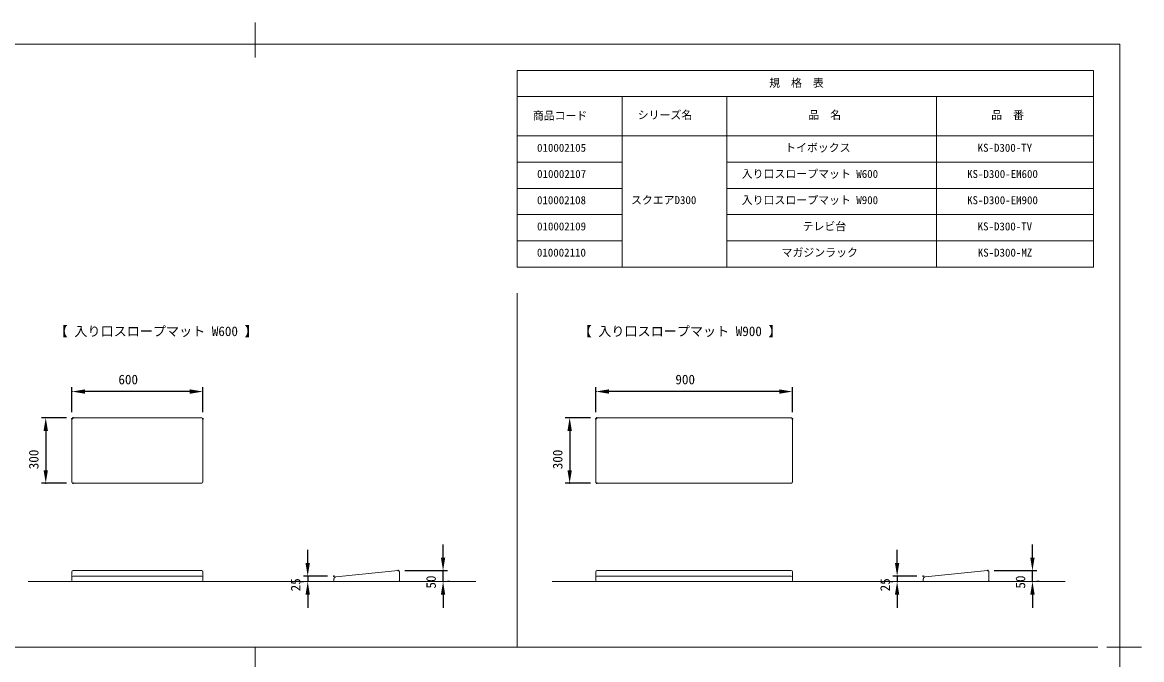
# Model space of a CAD drawing. Units: millimetres, scale not verified. Extents: x -203 to 203, y -143 to 143.
# Drawn here: x -53.4 to 203, y -2.9 to 143 of the extents above; entities that cross this region are included whole.
import ezdxf
from ezdxf.enums import TextEntityAlignment as Align

# ---------------------------------------------------------------- set-up
doc = ezdxf.new("R2010")
doc.units = ezdxf.units.MM
doc.header["$LTSCALE"] = 0.5
doc.header["$PDMODE"] = 32
doc.header["$PDSIZE"] = 0.1
for name, color, linetype, lineweight in [('0-1_DIMENSION_LINES$02_DIMENSI', 7, 'Continuous', 25), ('0-4_DIMENSION_LINES$03_LINES', 7, 'Continuous', 18), ('0-5_図面_FORMAT$03_TEXT', 7, 'Continuous', 18), ('0-8_図面_FORMAT$01_WAKU$OUT_LINE', 6, 'Continuous', 18), ('0-9_図面_FORMAT$01_WAKU$SUB_LINE', 7, 'Continuous', 18)]:
    doc.layers.add(name, color=color, linetype=linetype, lineweight=lineweight)
doc.layers.add('0-2_DEFPOINTS', color=7, linetype='Continuous')
doc.styles.add('ＭＳ ゴシック', font='')
doc.styles.get('ＭＳ ゴシック').set_extended_font_data('MS Gothic')

# ---------------------------------------------------------------- blocks, each defined once
blk = doc.blocks.new('D19')
at = {"layer": '0-1_DIMENSION_LINES$02_DIMENSI'}
for p, q in [((573.5, 402), (562, 402)), ((564, 396), (564, 378)), ((573.5, 372), (562, 372))]:
    blk.add_line(p, q, dxfattribs=at)
for points in [[(565, 396), (563, 396), (564, 402)], [(563, 378), (565, 378), (564, 372)]]:
    blk.add_solid(points, dxfattribs=at)
at = {"layer": '0-2_DEFPOINTS'}
for p in [(576.5, 402), (564, 372), (576.5, 372)]:
    blk.add_point(p, dxfattribs=at)
at = {"layer": '0-1_DIMENSION_LINES$02_DIMENSI', "style": 'ＭＳ ゴシック'}
blk.add_text('300', height=4.399, rotation=90, dxfattribs=at).set_placement((562, 378.429), align=Align.BOTTOM_LEFT)
blk = doc.blocks.new('D20')
at = {"layer": '0-1_DIMENSION_LINES$02_DIMENSI'}
for p, q in [((776, 338), (776, 343.999)), ((758.5, 332), (778, 332)), ((776, 327), (776, 332)), ((779, 327), (778, 327)), ((776, 321), (776, 315.001))]:
    blk.add_line(p, q, dxfattribs=at)
for points in [[(775, 338), (777, 338), (776, 332)], [(777, 321), (775, 321), (776, 327)]]:
    blk.add_solid(points, dxfattribs=at)
at = {"layer": '0-2_DEFPOINTS'}
for p in [(755.5, 332), (776, 332), (776, 327)]:
    blk.add_point(p, dxfattribs=at)
at = {"layer": '0-1_DIMENSION_LINES$02_DIMENSI', "style": 'ＭＳ ゴシック'}
blk.add_text('50', height=4.399, rotation=90, dxfattribs=at).set_placement((774, 323.786), align=Align.BOTTOM_LEFT)
blk = doc.blocks.new('D21')
at = {"layer": '0-1_DIMENSION_LINES$02_DIMENSI'}
for p, q in [((576, 404.5), (576, 416)), ((666, 404.5), (666, 416)), ((660, 414), (582, 414))]:
    blk.add_line(p, q, dxfattribs=at)
for points in [[(582, 415), (582, 413), (576, 414)], [(660, 413), (660, 415), (666, 414)]]:
    blk.add_solid(points, dxfattribs=at)
at = {"layer": '0-2_DEFPOINTS'}
for p in [(576, 414), (576, 401.5), (666, 401.5)]:
    blk.add_point(p, dxfattribs=at)
at = {"layer": '0-1_DIMENSION_LINES$02_DIMENSI', "style": 'ＭＳ ゴシック'}
blk.add_text('900', height=4.399, dxfattribs=at).set_placement((612.429, 416), align=Align.BOTTOM_LEFT)
blk = doc.blocks.new('D22')
at = {"layer": '0-1_DIMENSION_LINES$02_DIMENSI'}
for p, q in [((336, 404.5), (336, 416)), ((396, 404.5), (396, 416)), ((390, 414), (342, 414))]:
    blk.add_line(p, q, dxfattribs=at)
for points in [[(342, 415), (342, 413), (336, 414)], [(390, 413), (390, 415), (396, 414)]]:
    blk.add_solid(points, dxfattribs=at)
at = {"layer": '0-2_DEFPOINTS'}
for p in [(336, 414), (336, 401.5), (396, 401.5)]:
    blk.add_point(p, dxfattribs=at)
at = {"layer": '0-1_DIMENSION_LINES$02_DIMENSI', "style": 'ＭＳ ゴシック'}
blk.add_text('600', height=4.399, dxfattribs=at).set_placement((357.286, 416), align=Align.BOTTOM_LEFT)
blk = doc.blocks.new('D23')
at = {"layer": '0-1_DIMENSION_LINES$02_DIMENSI'}
for p, q in [((333.5, 402), (322, 402)), ((324, 396), (324, 378)), ((333.5, 372), (322, 372))]:
    blk.add_line(p, q, dxfattribs=at)
for points in [[(325, 396), (323, 396), (324, 402)], [(323, 378), (325, 378), (324, 372)]]:
    blk.add_solid(points, dxfattribs=at)
at = {"layer": '0-2_DEFPOINTS'}
for p in [(336.5, 402), (324, 372), (336.5, 372)]:
    blk.add_point(p, dxfattribs=at)
at = {"layer": '0-1_DIMENSION_LINES$02_DIMENSI', "style": 'ＭＳ ゴシック'}
blk.add_text('300', height=4.399, rotation=90, dxfattribs=at).set_placement((322, 378.429), align=Align.BOTTOM_LEFT)
blk = doc.blocks.new('D24')
at = {"layer": '0-1_DIMENSION_LINES$02_DIMENSI'}
for p, q in [((506, 338), (506, 343.999)), ((488.5, 332), (508, 332)), ((506, 327), (506, 332)), ((509, 327), (508, 327)), ((506, 321), (506, 315.001))]:
    blk.add_line(p, q, dxfattribs=at)
for points in [[(505, 338), (507, 338), (506, 332)], [(507, 321), (505, 321), (506, 327)]]:
    blk.add_solid(points, dxfattribs=at)
at = {"layer": '0-2_DEFPOINTS'}
for p in [(485.5, 332), (506, 332), (506, 327)]:
    blk.add_point(p, dxfattribs=at)
at = {"layer": '0-1_DIMENSION_LINES$02_DIMENSI', "style": 'ＭＳ ゴシック'}
blk.add_text('50', height=4.399, rotation=90, dxfattribs=at).set_placement((504, 323.786), align=Align.BOTTOM_LEFT)
blk = doc.blocks.new('D26')
at = {"layer": '0-1_DIMENSION_LINES$02_DIMENSI'}
for p, q in [((444, 335.5), (444, 341.499)), ((453, 329.5), (442, 329.5)), ((444, 329.5), (444, 327)), ((441, 327), (442, 327)), ((444, 321), (444, 315.001))]:
    blk.add_line(p, q, dxfattribs=at)
for points in [[(443, 335.5), (445, 335.5), (444, 329.5)], [(445, 321), (443, 321), (444, 327)]]:
    blk.add_solid(points, dxfattribs=at)
at = {"layer": '0-2_DEFPOINTS'}
for p in [(456, 329.5), (444, 327)]:
    blk.add_point(p, dxfattribs=at)
at = {"layer": '0-1_DIMENSION_LINES$02_DIMENSI', "style": 'ＭＳ ゴシック'}
blk.add_text('25', height=4.399, rotation=90, dxfattribs=at).set_placement((442, 322.536), align=Align.BOTTOM_LEFT)
blk = doc.blocks.new('D27')
at = {"layer": '0-1_DIMENSION_LINES$02_DIMENSI'}
for p, q in [((714, 335.5), (714, 341.499)), ((723, 329.5), (712, 329.5)), ((714, 329.5), (714, 327)), ((711, 327), (712, 327)), ((714, 321), (714, 315.001))]:
    blk.add_line(p, q, dxfattribs=at)
for points in [[(713, 335.5), (715, 335.5), (714, 329.5)], [(715, 321), (713, 321), (714, 327)]]:
    blk.add_solid(points, dxfattribs=at)
at = {"layer": '0-2_DEFPOINTS'}
for p in [(726, 329.5), (714, 327)]:
    blk.add_point(p, dxfattribs=at)
at = {"layer": '0-1_DIMENSION_LINES$02_DIMENSI', "style": 'ＭＳ ゴシック'}
blk.add_text('25', height=4.399, rotation=90, dxfattribs=at).set_placement((712, 322.536), align=Align.BOTTOM_LEFT)

msp = doc.modelspace()

# ---------------------------------------------------------------- linework, layer by layer
at = {"layer": '0-4_DIMENSION_LINES$03_LINES'}
for p, q in [((60, 81), (60, 0)), ((-42, 52.25), (-42, 37.75)), ((-12.25, 52.5), (-41.75, 52.5)), ((-12, 37.75), (-12, 52.25)), ((-41.75, 37.5), (-12.25, 37.5)), ((-42, 15.25), (-42, 17.25)), ((-41.75, 17.5), (-12.25, 17.5)), ((-41.75, 16.25), (-12.25, 16.25)), ((-12, 17.25), (-12, 15.25)), ((78, 15.25), (78, 17.25)), ((78.25, 17.5), (122.75, 17.5)), ((78.25, 16.25), (122.75, 16.25)), ((123, 17.25), (123, 15.25)), ((50.5, 15), (-52, 15)), ((-12.25, 15), (-41.75, 15)), ((185.5, 15), (68, 15)), ((122.75, 15), (78.25, 15)), ((-193, 0), (193, 0)), ((0, 0), (0, -110))]:
    msp.add_line(p, q, dxfattribs=at)
for points in [[(78.0071, 52.3092), (78.0052, 52.3009), (78.0036, 52.2925), (78.0023, 52.284), (78.0013, 52.2756), (78.0006, 52.2671), (78.0001, 52.2585), (78, 52.25), (78, 37.75), (78.0001, 37.7415), (78.0006, 37.7329), (78.0013, 37.7244), (78.0023, 37.716), (78.0036, 37.7075), (78.0052, 37.6991), (78.0071, 37.6908), (78.0093, 37.6826), (78.0117, 37.6744), (78.0144, 37.6663), (78.0174, 37.6583), (78.0207, 37.6504), (78.0242, 37.6426), (78.028, 37.635), (78.0321, 37.6275), (78.0364, 37.6201), (78.041, 37.6129), (78.0458, 37.6058), (78.0508, 37.5989), (78.0561, 37.5922), (78.0616, 37.5857), (78.0673, 37.5794), (78.0732, 37.5732), (78.0794, 37.5673), (78.0857, 37.5616), (78.0922, 37.5561), (78.0989, 37.5508), (78.1058, 37.5458), (78.1129, 37.541), (78.1201, 37.5364), (78.1275, 37.5321)], [(78.25, 52.5), (78.2415, 52.4999), (78.2329, 52.4994), (78.2244, 52.4987), (78.216, 52.4977), (78.2075, 52.4964), (78.1991, 52.4948), (78.1908, 52.4929), (78.1826, 52.4907), (78.1744, 52.4883), (78.1663, 52.4856), (78.1583, 52.4826), (78.1504, 52.4793), (78.1426, 52.4758), (78.135, 52.472), (78.1275, 52.4679), (78.1201, 52.4636), (78.1129, 52.459), (78.1058, 52.4542), (78.0989, 52.4492), (78.0922, 52.4439), (78.0857, 52.4384), (78.0794, 52.4327), (78.0732, 52.4268), (78.0673, 52.4206), (78.0616, 52.4143), (78.0561, 52.4078), (78.0508, 52.4011), (78.0458, 52.3942), (78.041, 52.3871), (78.0364, 52.3799), (78.0321, 52.3725), (78.028, 52.365), (78.0242, 52.3574), (78.0207, 52.3496), (78.0174, 52.3417), (78.0144, 52.3337), (78.0117, 52.3256), (78.0093, 52.3174), (78.0071, 52.3092)], [(122.9679, 52.3725), (122.9636, 52.3799), (122.959, 52.3871), (122.9542, 52.3942), (122.9492, 52.4011), (122.9439, 52.4078), (122.9384, 52.4143), (122.9327, 52.4206), (122.9268, 52.4268), (122.9206, 52.4327), (122.9143, 52.4384), (122.9078, 52.4439), (122.9011, 52.4492), (122.8942, 52.4542), (122.8871, 52.459), (122.8799, 52.4636), (122.8725, 52.4679), (122.865, 52.472), (122.8574, 52.4758), (122.8496, 52.4793), (122.8417, 52.4826), (122.8337, 52.4856), (122.8256, 52.4883), (122.8174, 52.4907), (122.8092, 52.4929), (122.8009, 52.4948), (122.7925, 52.4964), (122.784, 52.4977), (122.7756, 52.4987), (122.7671, 52.4994), (122.7585, 52.4999), (122.75, 52.5), (78.25, 52.5)], [(122.9268, 37.5732), (122.9327, 37.5794), (122.9384, 37.5857), (122.9439, 37.5922), (122.9492, 37.5989), (122.9542, 37.6058), (122.959, 37.6129), (122.9636, 37.6201), (122.9679, 37.6275), (122.972, 37.635), (122.9758, 37.6426), (122.9793, 37.6504), (122.9826, 37.6583), (122.9856, 37.6663), (122.9883, 37.6744), (122.9907, 37.6826), (122.9929, 37.6908), (122.9948, 37.6991), (122.9964, 37.7075), (122.9977, 37.716), (122.9987, 37.7244), (122.9994, 37.7329), (122.9999, 37.7415), (123, 37.75), (123, 52.25), (122.9999, 52.2585), (122.9994, 52.2671), (122.9987, 52.2756), (122.9977, 52.284), (122.9964, 52.2925), (122.9948, 52.3009), (122.9929, 52.3092), (122.9907, 52.3174), (122.9883, 52.3256), (122.9856, 52.3337), (122.9826, 52.3417), (122.9793, 52.3496), (122.9758, 52.3574), (122.972, 52.365), (122.9679, 52.3725)], [(78.1275, 37.5321), (78.135, 37.528), (78.1426, 37.5242), (78.1504, 37.5207), (78.1583, 37.5174), (78.1663, 37.5144), (78.1744, 37.5117), (78.1826, 37.5093), (78.1908, 37.5071), (78.1991, 37.5052), (78.2075, 37.5036), (78.216, 37.5023), (78.2244, 37.5013), (78.2329, 37.5006), (78.2415, 37.5001), (78.25, 37.5), (122.75, 37.5), (122.7585, 37.5001), (122.7671, 37.5006), (122.7756, 37.5013), (122.784, 37.5023), (122.7925, 37.5036), (122.8009, 37.5052), (122.8092, 37.5071), (122.8174, 37.5093), (122.8256, 37.5117), (122.8337, 37.5144), (122.8417, 37.5174), (122.8496, 37.5207), (122.8574, 37.5242), (122.865, 37.528), (122.8725, 37.5321), (122.8799, 37.5364), (122.8871, 37.541), (122.8942, 37.5458), (122.9011, 37.5508), (122.9078, 37.5561), (122.9143, 37.5616), (122.9206, 37.5673), (122.9268, 37.5732)], [(18.0056, 15.1095), (18.0043, 15.1145), (18.0031, 15.1195), (18.0022, 15.1245), (18.0014, 15.1296), (18.0008, 15.1347), (18.0003, 15.1398), (18.0001, 15.1449), (18, 15.15), (18, 15.5738), (18.0003, 15.5909), (18.0012, 15.6079), (18.0026, 15.625), (18.0047, 15.642), (18.0073, 15.6589), (18.0105, 15.6757), (18.0143, 15.6924), (18.0186, 15.7089), (18.0235, 15.7253), (18.029, 15.7415), (18.035, 15.7575), (18.0415, 15.7733), (18.0486, 15.7889), (18.0563, 15.8042), (18.0644, 15.8192), (18.0731, 15.834), (18.0822, 15.8484), (18.0919, 15.8626), (18.102, 15.8764), (18.1126, 15.8898), (18.1236, 15.9029), (18.1351, 15.9155), (18.147, 15.9278), (18.1593, 15.9397), (18.172, 15.9511), (18.1851, 15.9621), (18.1986, 15.9727), (18.2124, 15.9828), (18.2266, 15.9924), (18.241, 16.0015)], [(18.241, 16.0015), (18.2558, 16.0101), (18.2709, 16.0182), (18.2862, 16.0257), (18.3018, 16.0328), (18.3176, 16.0393), (18.3337, 16.0453), (18.3499, 16.0507), (18.3663, 16.0555), (18.3828, 16.0598), (18.3995, 16.0636), (18.4163, 16.0667), (18.4333, 16.0693), (18.4502, 16.0713), (32.7251, 17.4988), (32.7338, 17.4995), (32.7425, 17.4999), (32.7512, 17.5), (32.7599, 17.4998), (32.7686, 17.4993), (32.7772, 17.4985), (32.7859, 17.4974), (32.7944, 17.496), (32.803, 17.4943), (32.8114, 17.4923), (32.8198, 17.49), (32.8282, 17.4875), (32.8364, 17.4846), (32.8445, 17.4815), (32.8525, 17.478), (32.8603, 17.4743), (32.8681, 17.4704), (32.8757, 17.4661), (32.8831, 17.4616), (32.8904, 17.4568), (32.8975, 17.4518), (32.9045, 17.4466), (32.9112, 17.4411), (32.9178, 17.4354), (32.9241, 17.4294)], [(32.9241, 17.4294), (32.9302, 17.4232), (32.9362, 17.4169), (32.9418, 17.4103), (32.9473, 17.4035), (32.9525, 17.3966), (32.9575, 17.3894), (32.9622, 17.3821), (32.9667, 17.3747), (32.9709, 17.367), (32.9748, 17.3593), (32.9785, 17.3514), (32.9819, 17.3434), (32.985, 17.3353), (32.9878, 17.327), (32.9904, 17.3187), (32.9926, 17.3103), (32.9946, 17.3018), (32.9962, 17.2933), (32.9976, 17.2847), (32.9986, 17.2761), (32.9994, 17.2674), (32.9998, 17.2587), (33, 17.25), (33, 15.25), (32.9999, 15.2415), (32.9994, 15.2329), (32.9987, 15.2244), (32.9977, 15.216), (32.9964, 15.2075), (32.9948, 15.1991), (32.9929, 15.1908), (32.9907, 15.1826), (32.9883, 15.1744), (32.9856, 15.1663), (32.9826, 15.1583), (32.9793, 15.1504), (32.9758, 15.1426), (32.972, 15.135), (32.9679, 15.1275)], [(153.0056, 15.1095), (153.0043, 15.1145), (153.0031, 15.1195), (153.0022, 15.1245), (153.0014, 15.1296), (153.0008, 15.1347), (153.0003, 15.1398), (153.0001, 15.1449), (153, 15.15), (153, 15.5738), (153.0003, 15.5909), (153.0012, 15.6079), (153.0026, 15.625), (153.0047, 15.642), (153.0073, 15.6589), (153.0105, 15.6757), (153.0143, 15.6924), (153.0186, 15.7089), (153.0235, 15.7253), (153.029, 15.7415), (153.035, 15.7575), (153.0415, 15.7733), (153.0486, 15.7889), (153.0563, 15.8042), (153.0644, 15.8192), (153.0731, 15.834), (153.0822, 15.8484), (153.0919, 15.8626), (153.102, 15.8764), (153.1126, 15.8898), (153.1236, 15.9029), (153.1351, 15.9155), (153.147, 15.9278), (153.1593, 15.9397), (153.172, 15.9511), (153.1851, 15.9621), (153.1986, 15.9727), (153.2124, 15.9828), (153.2266, 15.9924), (153.241, 16.0015)], [(153.241, 16.0015), (153.2558, 16.0101), (153.2709, 16.0182), (153.2862, 16.0257), (153.3018, 16.0328), (153.3176, 16.0393), (153.3337, 16.0453), (153.3499, 16.0507), (153.3663, 16.0555), (153.3828, 16.0598), (153.3995, 16.0636), (153.4163, 16.0667), (153.4333, 16.0693), (153.4502, 16.0713), (167.7251, 17.4988), (167.7338, 17.4995), (167.7425, 17.4999), (167.7512, 17.5), (167.7599, 17.4998), (167.7686, 17.4993), (167.7772, 17.4985), (167.7859, 17.4974), (167.7944, 17.496), (167.803, 17.4943), (167.8114, 17.4923), (167.8198, 17.49), (167.8282, 17.4875), (167.8364, 17.4846), (167.8445, 17.4815), (167.8525, 17.478), (167.8603, 17.4743), (167.8681, 17.4704), (167.8757, 17.4661), (167.8831, 17.4616), (167.8904, 17.4568), (167.8975, 17.4518), (167.9045, 17.4466), (167.9112, 17.4411), (167.9178, 17.4354), (167.9241, 17.4294)], [(167.9241, 17.4294), (167.9302, 17.4232), (167.9362, 17.4169), (167.9418, 17.4103), (167.9473, 17.4035), (167.9525, 17.3966), (167.9575, 17.3894), (167.9622, 17.3821), (167.9667, 17.3747), (167.9709, 17.367), (167.9748, 17.3593), (167.9785, 17.3514), (167.9819, 17.3434), (167.985, 17.3353), (167.9878, 17.327), (167.9904, 17.3187), (167.9926, 17.3103), (167.9946, 17.3018), (167.9962, 17.2933), (167.9976, 17.2847), (167.9986, 17.2761), (167.9994, 17.2674), (167.9998, 17.2587), (168, 17.25), (168, 15.25), (167.9999, 15.2415), (167.9994, 15.2329), (167.9987, 15.2244), (167.9977, 15.216), (167.9964, 15.2075), (167.9948, 15.1991), (167.9929, 15.1908), (167.9907, 15.1826), (167.9883, 15.1744), (167.9856, 15.1663), (167.9826, 15.1583), (167.9793, 15.1504), (167.9758, 15.1426), (167.972, 15.135), (167.9679, 15.1275)], [(32.75, 15), (18.15, 15), (18.1449, 15.0001), (18.1398, 15.0003), (18.1347, 15.0008), (18.1296, 15.0014), (18.1245, 15.0022), (18.1195, 15.0031), (18.1145, 15.0043), (18.1095, 15.0056), (18.1046, 15.007), (18.0998, 15.0087), (18.095, 15.0105), (18.0902, 15.0124), (18.0856, 15.0145), (18.081, 15.0168), (18.0765, 15.0193), (18.0721, 15.0218), (18.0677, 15.0246), (18.0635, 15.0275), (18.0594, 15.0305), (18.0553, 15.0336), (18.0514, 15.0369), (18.0476, 15.0404), (18.0439, 15.0439), (18.0404, 15.0476), (18.0369, 15.0514), (18.0336, 15.0553), (18.0305, 15.0594), (18.0275, 15.0635), (18.0246, 15.0677), (18.0218, 15.0721), (18.0193, 15.0765), (18.0168, 15.081), (18.0145, 15.0856), (18.0124, 15.0902), (18.0105, 15.095), (18.0087, 15.0998), (18.007, 15.1046), (18.0056, 15.1095)], [(32.9679, 15.1275), (32.9636, 15.1201), (32.959, 15.1129), (32.9542, 15.1058), (32.9492, 15.0989), (32.9439, 15.0922), (32.9384, 15.0857), (32.9327, 15.0794), (32.9268, 15.0732), (32.9206, 15.0673), (32.9143, 15.0616), (32.9078, 15.0561), (32.9011, 15.0508), (32.8942, 15.0458), (32.8871, 15.041), (32.8799, 15.0364), (32.8725, 15.0321), (32.865, 15.028), (32.8574, 15.0242), (32.8496, 15.0207), (32.8417, 15.0174), (32.8337, 15.0144), (32.8256, 15.0117), (32.8174, 15.0093), (32.8092, 15.0071), (32.8009, 15.0052), (32.7925, 15.0036), (32.784, 15.0023), (32.7756, 15.0013), (32.7671, 15.0006), (32.7585, 15.0001), (32.75, 15)], [(167.75, 15), (153.15, 15), (153.1449, 15.0001), (153.1398, 15.0003), (153.1347, 15.0008), (153.1296, 15.0014), (153.1245, 15.0022), (153.1195, 15.0031), (153.1145, 15.0043), (153.1095, 15.0056), (153.1046, 15.007), (153.0998, 15.0087), (153.095, 15.0105), (153.0902, 15.0124), (153.0856, 15.0145), (153.081, 15.0168), (153.0765, 15.0193), (153.0721, 15.0218), (153.0677, 15.0246), (153.0635, 15.0275), (153.0594, 15.0305), (153.0553, 15.0336), (153.0514, 15.0369), (153.0476, 15.0404), (153.0439, 15.0439), (153.0404, 15.0476), (153.0369, 15.0514), (153.0336, 15.0553), (153.0305, 15.0594), (153.0275, 15.0635), (153.0246, 15.0677), (153.0218, 15.0721), (153.0193, 15.0765), (153.0168, 15.081), (153.0145, 15.0856), (153.0124, 15.0902), (153.0105, 15.095), (153.0087, 15.0998), (153.007, 15.1046), (153.0056, 15.1095)], [(167.9679, 15.1275), (167.9636, 15.1201), (167.959, 15.1129), (167.9542, 15.1058), (167.9492, 15.0989), (167.9439, 15.0922), (167.9384, 15.0857), (167.9327, 15.0794), (167.9268, 15.0732), (167.9206, 15.0673), (167.9143, 15.0616), (167.9078, 15.0561), (167.9011, 15.0508), (167.8942, 15.0458), (167.8871, 15.041), (167.8799, 15.0364), (167.8725, 15.0321), (167.865, 15.028), (167.8574, 15.0242), (167.8496, 15.0207), (167.8417, 15.0174), (167.8337, 15.0144), (167.8256, 15.0117), (167.8174, 15.0093), (167.8092, 15.0071), (167.8009, 15.0052), (167.7925, 15.0036), (167.784, 15.0023), (167.7756, 15.0013), (167.7671, 15.0006), (167.7585, 15.0001), (167.75, 15)]]:
    msp.add_lwpolyline(points, dxfattribs=at)
for centre, start, end in [((-41.75, 52.25), 90, 180), ((-12.25, 52.25), 0, 90), ((-41.75, 37.75), 180, 270), ((-12.25, 37.75), 270, 0), ((-41.75, 17.25), 90, 180), ((-41.75, 16), 90, 180), ((-12.25, 17.25), 0, 90), ((-12.25, 16), 0, 90), ((78.25, 17.25), 90, 180), ((78.25, 16), 90, 180), ((122.75, 17.25), 0, 90), ((122.75, 16), 0, 90), ((-41.75, 15.25), 180, 270), ((-12.25, 15.25), 270, 0), ((78.25, 15.25), 180, 270), ((122.75, 15.25), 270, 0)]:
    msp.add_arc(centre, 0.25, start, end, dxfattribs=at)
at = {"layer": '0-8_図面_FORMAT$01_WAKU$OUT_LINE'}
for p, q in [((0, 135), (0, 143)), ((198, 138), (-198, 138)), ((198, -138), (198, 138)), ((60, 132), (60, 87)), ((60, 132), (192, 132)), ((192, 132), (192, 87)), ((60, 126), (192, 126)), ((60, 117), (192, 117)), ((60, 87), (192, 87)), ((195, 0), (203, 0))]:
    msp.add_line(p, q, dxfattribs=at)
at = {"layer": '0-9_図面_FORMAT$01_WAKU$SUB_LINE'}
for p, q in [((84, 126), (84, 87)), ((108, 126), (108, 87)), ((156, 126), (156, 87)), ((60, 111), (84, 111)), ((108, 111), (192, 111)), ((60, 105), (84, 105)), ((108, 105), (192, 105)), ((60, 99), (84, 99)), ((108, 99), (192, 99)), ((60, 93), (84, 93)), ((108, 93), (192, 93))]:
    msp.add_line(p, q, dxfattribs=at)

# ---------------------------------------------------------------- block references
at = {"layer": '0-1_DIMENSION_LINES$02_DIMENSI', "xscale": 0.5, "yscale": 0.5}
for name in ['D22', 'D21', 'D23', 'D19', 'D24', 'D20', 'D26', 'D27']:
    msp.add_blockref(name, (-210, -148.5), dxfattribs=at)

# ---------------------------------------------------------------- texts
at = {"layer": '0-1_DIMENSION_LINES$02_DIMENSI', "style": 'ＭＳ ゴシック'}
for s, p in [('【 入り口スロープマット W600 】', (-45.9493, 70.536)), ('【 入り口スロープマット W900 】', (74.0507, 70.536))]:
    msp.add_text(s, height=2.199, dxfattribs=at).set_placement(p, align=Align.BOTTOM_LEFT)
at = {"layer": '0-5_図面_FORMAT$03_TEXT', "style": 'ＭＳ ゴシック'}
for s, p in [('規\u3000格\u3000表', (117.6903, 127.6788)), ('商品コード', (63.5465, 120.1788)), ('シリーズ名', (87.5876, 120.3401)), ('品\u3000名', (126.6764, 120.3401)), ('品\u3000番', (168.5512, 120.3401)), ('トイボックス', (121.3351, 112.8517)), ('010002105', (64.5323, 112.8387)), ('KS-D300-TY', (165.443, 112.8343)), ('010002107', (64.5448, 106.8387)), ('入り口スロープマット W600', (111.4051, 106.8517)), ('KS-D300-EM600', (163.0305, 106.8343)), ('010002108', (64.5186, 100.8387)), ('スクエアD300', (86.0276, 100.8517)), ('入り口スロープマット W900', (111.4051, 100.8517)), ('KS-D300-EM900', (163.0305, 100.8343)), ('テレビ台', (125.3513, 94.8517)), ('010002109', (64.5323, 94.8387)), ('KS-D300-TV', (165.4492, 94.8343)), ('010002110', (64.4998, 88.8387)), ('マガジンラック', (120.5226, 88.8517)), ('KS-D300-MZ', (165.4742, 88.8343))]:
    msp.add_text(s, height=1.833, dxfattribs=at).set_placement(p, align=Align.BOTTOM_LEFT)

doc.saveas('drawing.dxf')
